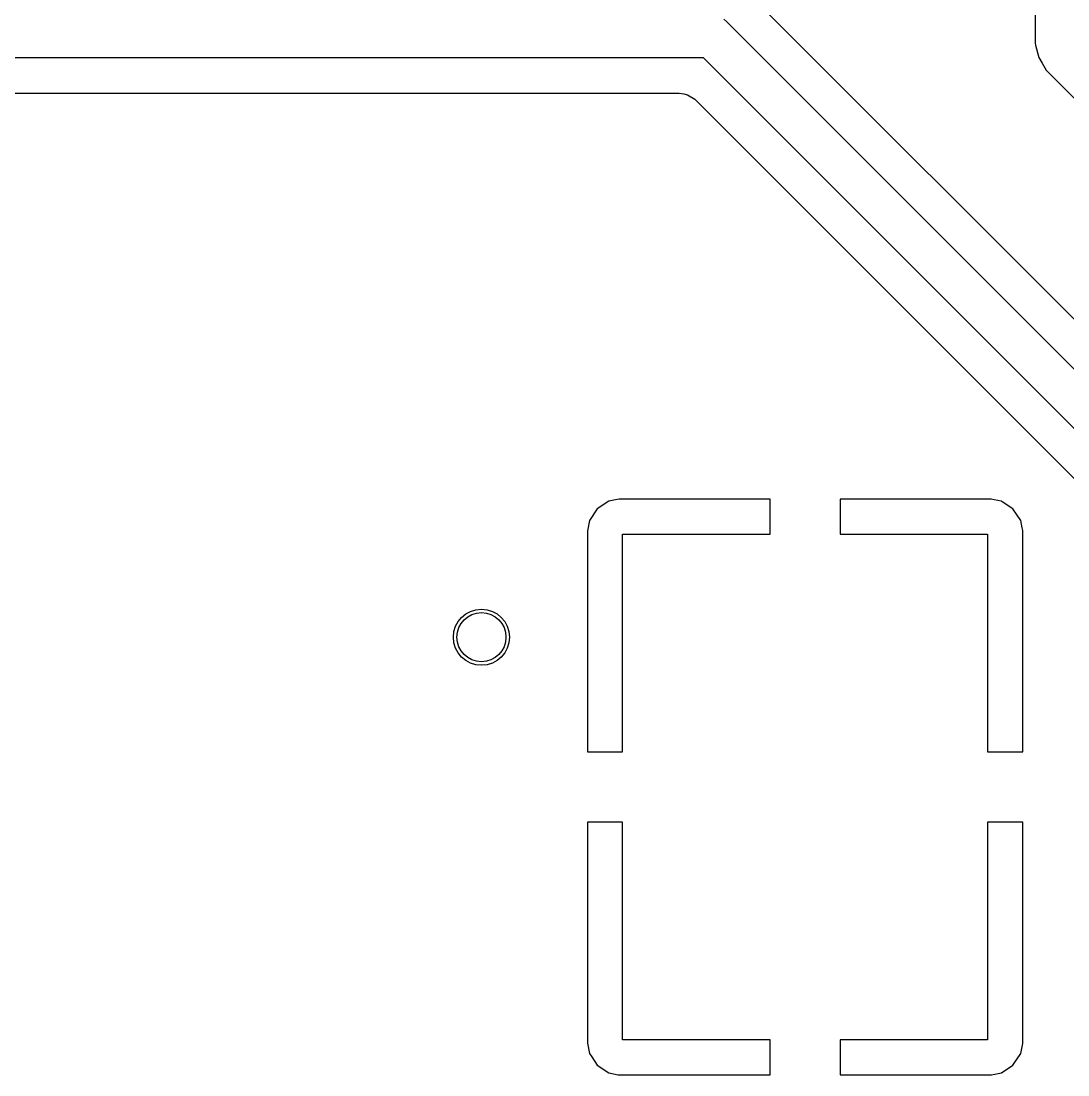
# Model space of a CAD drawing. Header units: inches. Extents: x 0.01 to 5.35, y 0.01 to 3.37.
# Drawn here: x 2.8235 to 3.117, y 0.9501 to 1.2456 of the extents above; entities that cross this region are included whole.
import ezdxf

# ---------------------------------------------------------------- set-up
doc = ezdxf.new("R2010")
doc.units = ezdxf.units.IN
doc.header["$MEASUREMENT"] = 0
doc.layers.add('BLACK', color=250, linetype='CONTINUOUS')

msp = doc.modelspace()

# ---------------------------------------------------------------- linework, layer by layer
at = {"layer": 'BLACK', "linetype": 'CONTINUOUS'}
for p, q in [((3.10778, 1.25479), (3.10778, 1.23942)), ((3.13688, 1.14382), (3.03266, 1.24804)), ((3.0205, 1.24609), (3.0214, 1.24536)), ((3.0214, 1.24536), (3.19978, 1.06697)), ((3.10778, 1.23942), (3.10793, 1.23885)), ((3.10793, 1.23885), (3.10793, 1.23885)), ((3.10793, 1.23885), (3.10885, 1.23541)), ((3.01477, 1.23528), (2.41664, 1.23528)), ((3.19316, 1.05689), (3.01477, 1.23528)), ((3.10885, 1.23541), (3.1098, 1.23377)), ((3.1098, 1.23377), (3.11093, 1.23181)), ((3.11093, 1.23181), (3.11093, 1.23181)), ((3.11093, 1.23181), (3.14252, 1.20022)), ((2.42295, 1.22541), (3.00797, 1.22541)), ((3.00797, 1.22541), (3.00934, 1.22522)), ((3.00934, 1.22522), (3.01033, 1.22492)), ((3.01033, 1.22492), (3.01241, 1.22369)), ((3.01241, 1.22369), (3.18766, 1.04845)), ((2.98829, 1.111), (2.98504, 1.10882)), ((2.99059, 1.11145), (2.98829, 1.111)), ((2.98829, 1.111), (2.98829, 1.111)), ((2.99116, 1.11157), (2.99059, 1.11145)), ((3.03347, 1.11157), (2.99116, 1.11157)), ((2.99116, 1.11157), (2.99116, 1.11157)), ((3.03347, 1.10172), (3.03347, 1.11157)), ((3.09547, 1.11157), (3.05316, 1.11157)), ((3.05316, 1.11157), (3.05316, 1.10172)), ((3.09633, 1.1114), (3.09547, 1.11157)), ((3.09547, 1.11157), (3.09547, 1.11157)), ((3.09834, 1.111), (3.09633, 1.1114)), ((3.09858, 1.11083), (3.09834, 1.111)), ((3.09834, 1.111), (3.09834, 1.111)), ((2.98504, 1.10882), (2.98286, 1.10556)), ((3.10159, 1.10882), (3.09858, 1.11083)), ((3.10377, 1.10556), (3.10159, 1.10882)), ((2.98286, 1.10556), (2.98229, 1.1027)), ((2.98286, 1.10556), (2.98286, 1.10556)), ((3.10417, 1.10355), (3.10377, 1.10556)), ((3.10377, 1.10556), (3.10377, 1.10556)), ((2.98229, 1.1027), (2.98229, 1.10269)), ((2.98229, 1.10269), (2.98229, 1.0407)), ((3.10432, 1.10278), (3.10417, 1.10355)), ((3.10434, 1.1027), (3.10432, 1.10278)), ((3.10434, 1.0407), (3.10434, 1.1027)), ((2.99213, 1.0407), (2.99213, 1.10172)), ((2.99213, 1.10172), (3.03347, 1.10172)), ((3.05316, 1.10172), (3.0945, 1.10172)), ((3.0945, 1.10172), (3.0945, 1.0407)), ((2.98229, 1.0407), (2.99213, 1.0407)), ((3.0945, 1.0407), (3.10434, 1.0407)), ((2.99213, 1.02102), (2.98229, 1.02102)), ((2.98229, 1.02102), (2.98229, 0.95902)), ((2.99213, 0.95999), (2.99213, 1.02102)), ((3.10434, 1.02102), (3.0945, 1.02102)), ((3.0945, 1.02102), (3.0945, 0.95999)), ((3.10434, 0.95902), (3.10434, 1.02102)), ((2.98229, 0.95902), (2.98286, 0.95615)), ((3.03347, 0.95999), (2.99213, 0.95999)), ((3.03347, 0.95015), (3.03347, 0.95999)), ((3.0945, 0.95999), (3.05316, 0.95999)), ((3.05316, 0.95999), (3.05316, 0.95015)), ((3.10377, 0.95615), (3.10432, 0.95894)), ((3.10432, 0.95894), (3.10434, 0.95902)), ((2.98286, 0.95615), (2.98286, 0.95615)), ((2.98286, 0.95615), (2.9835, 0.95521)), ((2.9835, 0.95521), (2.98504, 0.9529)), ((3.10159, 0.9529), (3.10377, 0.95615)), ((3.10377, 0.95615), (3.10377, 0.95615)), ((2.98504, 0.9529), (2.98829, 0.95072)), ((3.09834, 0.95072), (3.10159, 0.9529)), ((2.98829, 0.95072), (2.98829, 0.95072)), ((2.98829, 0.95072), (2.99086, 0.95021)), ((2.99086, 0.95021), (2.99097, 0.95018)), ((2.99097, 0.95018), (2.99116, 0.95015)), ((2.99116, 0.95015), (2.99116, 0.95015)), ((2.99116, 0.95015), (3.03347, 0.95015)), ((3.05316, 0.95015), (3.09547, 0.95015)), ((3.09547, 0.95015), (3.09555, 0.95017)), ((3.09547, 0.95015), (3.09547, 0.95015)), ((3.09555, 0.95017), (3.09834, 0.95072)), ((3.09834, 0.95072), (3.09834, 0.95072))]:
    msp.add_line(p, q, dxfattribs=at)
at = {"layer": 'BLACK'}
msp.add_circle((2.95254, 1.07286), 0.00787, dxfattribs=at)
at = {"layer": 'WHITE'}
msp.add_circle((2.95254, 1.07286), 0.00689, dxfattribs=at)

doc.saveas('drawing.dxf')
